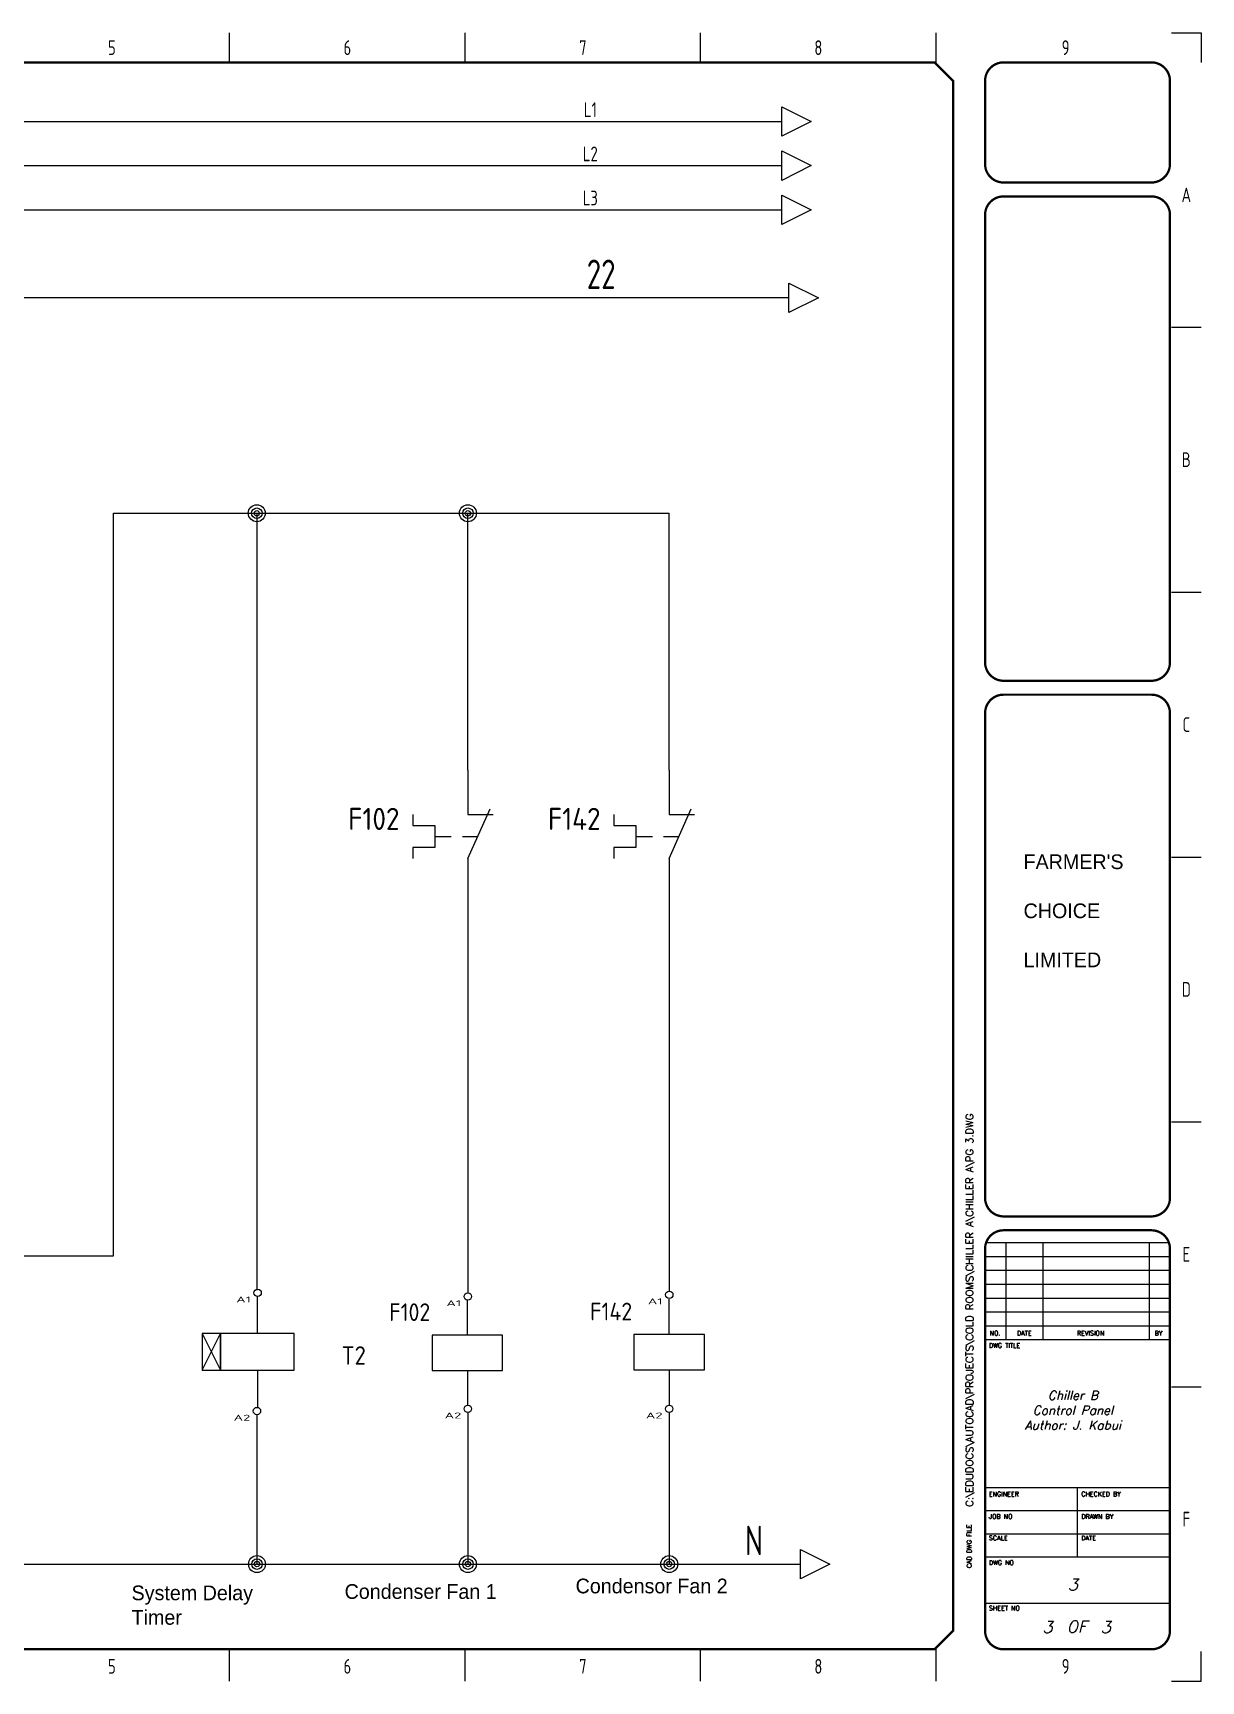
# Model space of a CAD drawing. Extents: x 5 to 415, y 5 to 285.
# Drawn here: x 216.6 to 415, y 5 to 285 of the extents above; entities that cross this region are included whole.
import ezdxf
from ezdxf.enums import TextEntityAlignment as Align

# ---------------------------------------------------------------- set-up
doc = ezdxf.new("R2010")
doc.units = 0
doc.header["$LTSCALE"] = 10
doc.linetypes.add('NASCOSTA', pattern=[0.375, 0.25, -0.125])
for name, color, linetype in [('LINK', 7, 'NASCOSTA'), ('SYMS', 7, 'Continuous'), ('TAGS', 4, 'Continuous'), ('TERMS', 3, 'Continuous'), ('TITLE', 7, 'Continuous'), ('Title blocks', 7, 'Continuous'), ('WIRECOPY', 70, 'Continuous'), ('WIREFIXED', 4, 'Continuous'), ('WIRES', 7, 'Continuous')]:
    doc.layers.add(name, color=color, linetype=linetype)
doc.styles.add('ISO8', font='ISO8.shx', dxfattribs={"width": 0.8})
doc.styles.add('ITALIC', font='ITALIC')
doc.styles.add('SIMPLEX', font='simplex')
doc.styles.add('WD_IEC', font='ISOCP2.shx', dxfattribs={"width": 0.9, "height": 4})

# ---------------------------------------------------------------- blocks, each defined once
blk = doc.blocks.new('LOGO')
at = {"layer": 'LINK', "insert": (174.85, 50.17), "char_height": 8.749, "attachment_point": 1, "rotation": 270}
blk.add_mtext_dynamic_manual_height_columns("FARMER'S \\P\\PCHOICE\\P\\PLIMITED", width=77.6259, gutter_width=43.74, heights=[0], dxfattribs=at)
blk = doc.blocks.new('Title_blocks_A3')
at = {"layer": 'TITLE'}
for p, q in [((372.89, 276.86), (372.89, 259.33)), ((378.32, 79.49), (409.72, 79.49)), ((381.85, 79.49), (381.85, 63)), ((388.13, 79.49), (388.13, 63)), ((406.19, 79.49), (406.19, 63)), ((378.32, 77.13), (409.72, 77.13)), ((378.32, 74.78), (409.72, 74.78)), ((378.32, 72.42), (409.72, 72.42)), ((378.32, 70.06), (409.72, 70.06)), ((378.32, 67.71), (409.72, 67.71)), ((378.32, 65.35), (409.72, 65.35)), ((378.32, 63), (409.72, 63)), ((372.89, 13.53), (372.89, 37.81)), ((378.32, 37.87), (409.72, 37.87)), ((394.02, 26.1), (394.02, 37.87)), ((378.32, 33.95), (409.72, 33.95)), ((378.32, 30.02), (409.72, 30.02)), ((378.32, 26.1), (409.72, 26.1)), ((378.32, 18.24), (409.72, 18.24))]:
    blk.add_line(p, q, dxfattribs=at)
at = {"layer": 'TITLE', "const_width": 0.392}
blk.add_lwpolyline([(372.89, 13.53), (372.89, 276.86), (369.75, 280), (12.53, 280), (9.39, 276.86), (9.39, 13.53), (12.53, 10.39), (369.75, 10.39)], close=True, dxfattribs=at)
for points in [[(381.46, 280, 0.414214), (378.32, 276.86, 0.414214)], [(409.72, 276.86, 0.414214), (406.58, 280, 0.414214)], [(378.32, 262.73, 0.414214), (381.46, 259.59, 0.414214)], [(406.58, 259.59, 0.414214), (409.72, 262.73, 0.414214)], [(381.46, 257.23, 0.414214), (378.32, 254.09, 0.414214)], [(409.72, 254.09, 0.414214), (406.58, 257.23, 0.414214)], [(378.32, 178.08, 0.414214), (381.46, 174.94, 0.414214)], [(406.58, 174.94, 0.414214), (409.72, 178.08, 0.414214)], [(381.46, 172.58, 0.414214), (378.32, 169.44, 0.414214)], [(409.72, 169.44, 0.414214), (406.58, 172.58, 0.414214)], [(378.32, 87.08, 0.414214), (381.46, 83.94, 0.414214)], [(406.58, 83.94, 0.414214), (409.72, 87.08, 0.414214)], [(381.46, 81.58, 0.414214), (378.32, 78.44, 0.414214)], [(409.72, 78.44, 0.414214), (406.58, 81.58, 0.414214)], [(378.32, 13.53, 0.414214), (381.46, 10.39, 0.414214)], [(406.58, 10.39, 0.414214), (409.72, 13.53, 0.414214)]]:
    blk.add_lwpolyline(points, format="xyb", dxfattribs=at)
for points in [[(406.58, 280), (381.46, 280)], [(378.32, 276.86), (378.32, 262.73)], [(409.72, 276.86), (409.72, 262.73)], [(406.58, 259.59), (381.46, 259.59)], [(406.58, 257.23), (381.46, 257.23)], [(378.32, 254.09), (378.32, 178.08)], [(409.72, 254.09), (409.72, 178.08)], [(381.46, 174.94), (406.58, 174.94)], [(381.46, 172.58), (406.58, 172.58)], [(381.46, 83.94), (406.58, 83.94)], [(381.46, 81.58), (406.58, 81.58)], [(378.32, 78.44), (378.32, 13.53)], [(409.72, 78.44), (409.72, 13.53)], [(381.46, 10.39), (406.58, 10.39)]]:
    blk.add_lwpolyline(points, dxfattribs=at)
at = {"layer": 'TITLE', "color": 7, "const_width": 0.392}
for points in [[(378.32, 169.44), (378.32, 87.08)], [(409.72, 169.44), (409.72, 87.08)]]:
    blk.add_lwpolyline(points, dxfattribs=at)
at = {"layer": 'Title blocks', "color": 7}
for p, q in [((250, 280), (250, 285)), ((290, 280), (290, 285)), ((330, 280), (330, 285)), ((370, 280), (370, 285)), ((410, 235), (415, 235)), ((410, 190), (415, 190)), ((410, 100), (415, 100)), ((410, 55), (415, 55)), ((250, 5), (250, 10.39)), ((290, 5), (290, 10.39)), ((330, 5), (330, 10.39)), ((370, 5), (370, 10.64))]:
    blk.add_line(p, q, dxfattribs=at)
at = {"layer": 'Title blocks', "color": 2}
blk.add_line((410, 145), (415, 145), dxfattribs=at)
at = {"layer": 'Title blocks'}
for points in [[(410, 285), (415, 285), (415, 280)], [(410, 5), (415, 5), (415, 10)]]:
    blk.add_lwpolyline(points, dxfattribs=at)
at = {"xscale": 0.2857500000000073, "yscale": 0.2857500000000073, "zscale": 0.2857500000000073, "rotation": 90}
blk.add_blockref('LOGO', (399.19, 95.48), dxfattribs=at)
at = {"layer": 'TITLE', "color": 1}
for s, height, style, p in [('NO.', 0.785, 'SIMPLEX', (380.02, 64.11)), ('DATE', 0.785, 'SIMPLEX', (384.99, 64.11)), ('REVISION', 0.785, 'SIMPLEX', (396.24, 64.11)), ('BY', 0.785, 'SIMPLEX', (407.76, 64.11)), ('OF', 2, 'ITALIC', (393.89, 14.25))]:
    blk.add_text(s, height=height, dxfattribs=dict(at, style=style)).set_placement(p, align=Align.MIDDLE)
at = {"layer": 'TITLE', "color": 1, "style": 'SIMPLEX'}
for s, p in [('DWG TITLE', (378.97, 61.62)), ('ENGINEER', (378.97, 36.37)), ('CHECKED BY', (394.67, 36.37)), ('JOB NO', (378.97, 32.57)), ('DRAWN BY', (394.67, 32.57)), ('SCALE', (378.97, 28.91)), ('DATE', (394.67, 28.91)), ('DWG NO', (378.97, 24.72)), ('SHEET NO', (378.97, 17))]:
    blk.add_text(s, height=0.785, dxfattribs=at).set_placement(p)
blk.add_text('CAD DWG FILE', height=0.7852, rotation=90, dxfattribs=at).set_placement((376.02, 24.2))
at = {"layer": 'TITLE', "color": 1, "style": 'ITALIC'}
for tag, height, p in [('TITLE#1', 1.5, (393.23, 52.79)), ('TITLE#2', 1.5, (393.23, 50.25)), ('TITLE#3', 1.5, (393.23, 47.71)), ('TITLE#4', 1.5, (393.23, 45.16)), ('DWG#', 2, (393.23, 20.38))]:
    blk.add_attdef(tag, text='', height=height, dxfattribs=at).set_placement(p, align=Align.CENTER)
at = {"layer": 'TITLE', "color": 1, "style": 'SIMPLEX'}
blk.add_attdef('CAD#', (376.32, 34.6), '', height=1.25, rotation=90, dxfattribs=at)
at = {"layer": 'TITLE', "color": 1}
for tag, p, height, style in [('ENGINEER', (381.68, 34.6), 1.25, 'ITALIC'), ('CHKDBY', (396.6, 34.6), 1.25, 'ITALIC'), ('JOB#', (384.53, 30.65), 1.25, 'SIMPLEX'), ('DRAWNBY', (397.48, 30.65), 1.25, 'ITALIC'), ('SCALE', (383.14, 26.88), 1.25, 'SIMPLEX'), ('DATE', (396.4, 26.88), 1.25, 'SIMPLEX'), ('SHTS', (397.95, 13.15), 2, 'ITALIC')]:
    blk.add_attdef(tag, p, '', height=height, dxfattribs=dict(at, style=style))
at = {"layer": 'TITLE', "color": 1, "style": 'ITALIC'}
blk.add_attdef('SH#', text='', height=2, dxfattribs=at).set_placement((389.77, 13.15), align=Align.RIGHT)
at = {"layer": 'TITLE', "color": 7, "flags": 9}
blk.add_attdef('WD_TB', (381.46, 10.39), '', height=1.57, dxfattribs=at)
at = {"layer": 'Title blocks', "style": 'ISO8', "width": 0.8}
for s, p in [('5', (230, 282.5)), ('6', (270, 282.5)), ('7', (310, 282.5)), ('8', (350, 282.5)), ('9', (392, 282.5)), ('A', (412.5, 257.5)), ('B', (412.5, 212.5)), ('C', (412.5, 167.5)), ('D', (412.5, 122.5)), ('E', (412.5, 77.5)), ('F', (412.5, 32.5)), ('5', (230, 7.5)), ('6', (270, 7.5)), ('7', (310, 7.5)), ('8', (350, 7.5)), ('9', (392, 7.5))]:
    blk.add_text(s, height=2.5, dxfattribs=at).set_placement(p, align=Align.MIDDLE)
blk = doc.blocks.new('WD_WNH')
at = {"linetype": 'Continuous', "style": 'WD_IEC', "width": 0.8}
blk.add_attdef('WIRENO', text='', height=2.5, dxfattribs=at).set_placement((0, 0.75), align=Align.CENTER)
at = {"style": 'WD_IEC', "flags": 1}
for tag, p in [('W08USER', (0, 0.375)), ('W04USER', (0, 0.875)), ('W05USER', (0, 0.75)), ('W09USER', (0, 0.25)), ('W03USER', (0, 1)), ('W06USER', (0, 0.625)), ('W07USER', (0, 0.5)), ('W02USER', (0, 1.125)), ('W01USER', (0, 1.25)), ('W10USER', (0, 0.125))]:
    blk.add_attdef(tag, text='', height=0.08, dxfattribs=at).set_placement(p, align=Align.CENTER)
blk = doc.blocks.new('WD_WCH')
at = {"linetype": 'Continuous', "style": 'WD_IEC', "width": 0.8}
blk.add_attdef('WIRECOPY', text='', height=2.5, dxfattribs=at).set_placement((0, 0.75), align=Align.CENTER)
blk = doc.blocks.new('VOL22')
for p, q in [((0, 7.5), (0, 2.5)), ((-6.25, 2.5), (-6.25, 1.25)), ((0, -2.5), (2.5, 3.12)), ((0, 2.5), (2.87, 2.5)), ((-6.25, 1.25), (-3.75, 1.25)), ((-3.75, 1.25), (-3.75, -1.25)), ((-3.75, 0), (-1.88, 0)), ((-0.62, 0), (1.11, 0)), ((-3.75, -1.25), (-6.25, -1.25)), ((-6.25, -1.25), (-6.25, -2.5)), ((0, -2.5), (0, -7.5))]:
    blk.add_line(p, q)
at = {"style": 'WD_IEC'}
for tag, p in [('INST', (-7.75, 6.75)), ('LOC', (-7.75, 3.75)), ('TAG2', (-7.75, 0.75)), ('XREF', (-7.75, -3.75)), ('DESC1', (-7.75, -6.75)), ('DESC2', (-7.75, -9.75)), ('DESC3', (-7.75, -12.75))]:
    blk.add_attdef(tag, text='', height=2.5, dxfattribs=at).set_placement(p, align=Align.RIGHT)
at = {"style": 'WD_IEC', "flags": 1}
for tag, p, height in [('X2TERM01', (0, 7.5), 0.32), ('X4LINK', (-6.38, 0), 0.32), ('X1LINK', (2.11, 0), 0.32), ('CONTACT', (4, -3.5), 1), ('FAMILY', (4, -5), 1), ('COMMON', (5.25, -4.75), 1), ('X8TERM02', (0, -7.5), 0.32)]:
    blk.add_attdef(tag, p, '', height=height, dxfattribs=at)
at = {"style": 'WD_IEC'}
blk.add_attdef('TERM01', text='', height=2, rotation=90, dxfattribs=at).set_placement((-1, 7.5), align=Align.RIGHT)
blk.add_attdef('TERM02', (-1, -7.5), '', height=2, rotation=90, dxfattribs=at)
blk = doc.blocks.new('WDDOT')
for radius in [0.72, 0.449, 0.223]:
    blk.add_circle((0, 0), radius)
blk = doc.blocks.new('VTD1N')
for p, q in [((0, 2.5), (0, 7.5)), ((-7.5, -2.5), (-5, 2.5)), ((-7.5, 2.5), (-5, -2.5)), ((0, -2.5), (0, -7.5))]:
    blk.add_line(p, q)
for points in [[(-7.5, 2.5), (-7.5, -2.5), (-5, -2.5), (-5, 2.5)], [(-5, 2.5), (-5, -2.5), (5, -2.5), (5, 2.5)]]:
    blk.add_lwpolyline(points, close=True)
at = {"style": 'WD_IEC'}
for tag, p in [('INST', (-5.25, 10.5)), ('LOC', (-5.25, 7.5)), ('TAG1', (-5.25, 4.5)), ('DESC1', (-5.25, -6.85)), ('DESC2', (-5.25, -9.85)), ('DESC3', (-5.25, -12.85))]:
    blk.add_attdef(tag, text='', height=2.5, dxfattribs=at).set_placement(p, align=Align.RIGHT)
blk.add_attdef('TERM01', text='', height=2, rotation=90, dxfattribs=at).set_placement((-1, 7.5), align=Align.RIGHT)
at = {"style": 'WD_IEC', "flags": 1}
for tag, p, height in [('X2TERM01', (0, 7.5), 0.32), ('X4LINK', (-7.5, 0), 0.32), ('ASSYCODE', (1, -4), 1), ('FAMILY', (1, -5.5), 1), ('CATDESC', (1, -7), 1), ('X8TERM02', (0, -7.5), 0.32)]:
    blk.add_attdef(tag, p, '', height=height, dxfattribs=at)
at = {"style": 'WD_IEC', "flags": 9}
for tag, p in [('MFG', (-8.5, 1)), ('CAT', (-8.5, -1.5))]:
    blk.add_attdef(tag, text='', height=1.5, dxfattribs=at).set_placement(p, align=Align.RIGHT)
at = {"style": 'WD_IEC'}
blk.add_attdef('RATING1', text='', height=2.5, dxfattribs=at).set_placement((6.5, 2.5), align=Align.MIDDLE_LEFT)
blk.add_attdef('TERM02', (-1, -7.5), '', height=2, rotation=90, dxfattribs=at)
at = {"style": 'WD_IEC', "width": 0.9, "flags": 1}
blk.add_attdef('X1LINK', (5, 0), '', height=0.32, dxfattribs=at)
at = {"lineweight": 9, "style": 'WD_IEC'}
for tag, p in [('NO', (-5.5, -16.5)), ('NC', (-5.5, -19.5))]:
    blk.add_attdef(tag, text='', height=2.5, dxfattribs=at).set_placement(p, align=Align.TOP_RIGHT)
for tag, p in [('XREFNO', (-4, -16.5)), ('XREFNC', (-4, -19.5))]:
    blk.add_attdef(tag, text='', height=2.5, dxfattribs=at).set_placement(p, align=Align.TOP_LEFT)
blk = doc.blocks.new('VT0002')
blk.add_circle((0, 0), 1.25)
at = {"style": 'WD_IEC', "flags": 1}
for tag, p, height in [('ASSYCODE', (2.75, 10.75), 1), ('CATDESC', (2.75, 9.25), 1), ('MFG', (2.75, 7.25), 1.5), ('CAT', (2.75, 4.75), 1.5), ('X4PIN01', (-1.25, 1), 0.25), ('X4TERM01', (-1.25, 0), 0.25), ('X4TERMDESC01', (-1.25, 0.5), 0.4), ('STRIPSEQ', (0, 0), 0.025), ('X2PIN01', (0, 2.25), 0.25), ('X2TERM01', (0, 1.25), 0.25), ('X8PIN01', (0, -0.25), 0.25), ('X2TERMDESC01', (0, 1.75), 0.4), ('X1PIN01', (1.25, 1), 0.25), ('X1TERM01', (1.25, 0), 0.25), ('X1TERMDESC01', (1.25, 0.5), 0.4), ('LINKTERM', (0, -0.04), 0.025), ('X8TERM01', (0, -1.25), 0.25), ('X8TERMDESC01', (0, -0.75), 0.4)]:
    blk.add_attdef(tag, p, '', height=height, dxfattribs=at)
at = {"style": 'WD_IEC'}
for tag, p in [('INST', (-2.25, 6.5)), ('LOC', (-2.25, 3.5)), ('DESC1', (-2.25, -6.25)), ('DESC3', (-2.25, -12.25)), ('DESC2', (-2.25, -9.25))]:
    blk.add_attdef(tag, text='', height=2.5, dxfattribs=at).set_placement(p, align=Align.RIGHT)
at = {"style": 'WD_IEC', "flags": 8}
for tag, height, p in [('TAGSTRIP', 2.5, (-2.25, 0.5)), ('TERM01', 2, (-2.25, -3.25))]:
    blk.add_attdef(tag, text='', height=height, dxfattribs=at).set_placement(p, align=Align.RIGHT)
blk = doc.blocks.new('VCR1')
for p, q in [((0, 2.5), (0, 7.5)), ((0, -2.5), (0, -7.5))]:
    blk.add_line(p, q)
blk.add_lwpolyline([(-5, 2.5), (-5, -2.5), (5, -2.5), (5, 2.5)], close=True)
at = {"style": 'WD_IEC'}
for tag, p in [('INST', (-5.25, 11.5)), ('LOC', (-5.25, 8)), ('TAG1', (-5.25, 4.5)), ('DESC1', (-5.25, -6.85)), ('DESC2', (-5.25, -10.35)), ('DESC3', (-5.25, -13.85))]:
    blk.add_attdef(tag, text='', height=2.5, dxfattribs=at).set_placement(p, align=Align.RIGHT)
blk.add_attdef('TERM01', text='', height=2, rotation=90, dxfattribs=at).set_placement((-1, 7.5), align=Align.RIGHT)
at = {"style": 'WD_IEC', "flags": 1}
for tag, p, height in [('X2TERM01', (0, 7.5), 0.32), ('X4LINK', (-5, 0), 0.32), ('X1LINK', (5, 0), 0.32), ('ASSYCODE', (1, -4), 1), ('FAMILY', (1, -5.5), 1), ('CATDESC', (1, -7), 1), ('X8TERM02', (0, -7.5), 0.32)]:
    blk.add_attdef(tag, p, '', height=height, dxfattribs=at)
at = {"style": 'WD_IEC', "flags": 9}
for tag, p in [('MFG', (-6, 1)), ('CAT', (-6, -1.5))]:
    blk.add_attdef(tag, text='', height=1.5, dxfattribs=at).set_placement(p, align=Align.RIGHT)
at = {"style": 'WD_IEC'}
blk.add_attdef('TERM02', (-1, -7.5), '', height=2, rotation=90, dxfattribs=at)
at = {"lineweight": 9, "style": 'WD_IEC'}
for tag, p in [('NO', (-5.5, -16.5)), ('NC', (-5.5, -20))]:
    blk.add_attdef(tag, text='', height=2.5, dxfattribs=at).set_placement(p, align=Align.TOP_RIGHT)
for tag, p in [('XREFNO', (-4, -16.5)), ('XREFNC', (-4, -20))]:
    blk.add_attdef(tag, text='', height=2.5, dxfattribs=at).set_placement(p, align=Align.TOP_LEFT)

msp = doc.modelspace()

# ---------------------------------------------------------------- linework, layer by layer
for points in [[(343.77, 272.46), (348.77, 269.96), (343.77, 267.46)], [(343.77, 264.96), (348.77, 262.46), (343.77, 259.96)], [(343.77, 257.46), (348.77, 254.96), (343.77, 252.46)], [(345, 242.5), (350, 240), (345, 237.5)], [(346.94, 27.37), (351.94, 24.87), (346.94, 22.37)]]:
    msp.add_lwpolyline(points, close=True)
at = {"layer": 'WIRES'}
for p, q in [((35.55, 269.96), (343.77, 269.96)), ((35, 262.46), (343.77, 262.46)), ((35, 254.96), (343.77, 254.96)), ((345, 240), (87.5, 240)), ((230.3, 77.22), (230.3, 203.4)), ((230.3, 203.4), (324.64, 203.4)), ((254.62, 203.4), (254.62, 71.38)), ((290.48, 159.73), (290.48, 203.4)), ((324.64, 159.73), (324.64, 203.4)), ((290.48, 137.23), (290.48, 78.95)), ((324.64, 137.23), (324.64, 102.83)), ((324.68, 102.83), (324.68, 75.29)), ((290.45, 78.95), (290.45, 70.95)), ((200.13, 77.22), (230.3, 77.22)), ((324.68, 75.29), (324.68, 71.26)), ((290.48, 50.62), (290.48, 24.87)), ((324.67, 50.62), (324.67, 24.87)), ((254.65, 50.24), (254.65, 24.87)), ((38.17, 24.87), (346.94, 24.87))]:
    msp.add_line(p, q, dxfattribs=at)

# ---------------------------------------------------------------- block references
at = {"layer": 'SYMS'}
ref = msp.add_blockref('Title_blocks_A3', (0, 0), dxfattribs=at)
ref.add_attrib('TITLE#1', 'Chiller B', dxfattribs={"layer": 'TITLE', "color": 1, "height": 1.5, "style": 'ITALIC'}).set_placement((393.23, 52.79), align=Align.CENTER)
ref.add_attrib('CAD#', 'C:\\EDUDOCS\\AUTOCAD\\PROJECTS\\COLD ROOMS\\CHILLER A\\CHILLER A\\PG 3.DWG', (376.32, 34.6), dxfattribs={"layer": 'TITLE', "color": 1, "height": 1.25, "rotation": 90, "style": 'SIMPLEX'})
ref.add_attrib('SH#', '3', dxfattribs={"layer": 'TITLE', "color": 1, "height": 2, "style": 'ITALIC'}).set_placement((389.77, 13.15), align=Align.RIGHT)
ref.add_attrib('TITLE#2', 'Control Panel', dxfattribs={"layer": 'TITLE', "color": 1, "height": 1.5, "style": 'ITALIC'}).set_placement((393.23, 50.25), align=Align.CENTER)
ref.add_attrib('TITLE#3', 'Author: J. Kabui', dxfattribs={"layer": 'TITLE', "color": 1, "height": 1.5, "style": 'ITALIC'}).set_placement((393.23, 47.71), align=Align.CENTER)
ref.add_attrib('DWG#', '3', dxfattribs={"layer": 'TITLE', "color": 1, "height": 2, "style": 'ITALIC'}).set_placement((393.23, 20.38), align=Align.CENTER)
ref.add_attrib('SHTS', '3', (397.95, 13.15), dxfattribs={"layer": 'TITLE', "color": 1, "height": 2, "style": 'ITALIC'})
at = {"layer": 'SYMS', "xscale": 2, "yscale": 2, "zscale": 2}
for p in [(254.62, 203.4), (290.48, 203.4), (254.65, 24.87), (290.48, 24.87), (324.67, 24.87)]:
    msp.add_blockref('WDDOT', p, dxfattribs=at)
at = {"layer": 'SYMS'}
ref = msp.add_blockref('VOL22', (290.48, 148.48), dxfattribs=dict(at, xscale=1.5, yscale=1.5, zscale=1.5))
ref.add_attrib('TAG2', 'F102', dxfattribs={"layer": 'TAGS', "height": 3.75, "style": 'WD_IEC'}).set_placement((278.86, 149.6), align=Align.RIGHT)
ref = msp.add_blockref('VOL22', (324.64, 148.48), dxfattribs=dict(at, xscale=1.5, yscale=1.5, zscale=1.5))
ref.add_attrib('TAG2', 'F142', dxfattribs={"layer": 'TAGS', "height": 3.75, "style": 'WD_IEC'}).set_placement((313.01, 149.6), align=Align.RIGHT)
ref = msp.add_blockref('VTD1N', (254.72, 60.93), dxfattribs=dict(at, xscale=1.25, yscale=1.25, zscale=1.25))
ref.add_attrib('TAG1', 'T2', dxfattribs={"layer": 'TAGS', "height": 3.125, "style": 'WD_IEC'}).set_placement((273.14, 58.75), align=Align.RIGHT)
ref = msp.add_blockref('VT0002', (254.76, 70.95), dxfattribs=dict(at, xscale=0.5, yscale=0.5, zscale=0.5))
ref.add_attrib('TERM01', 'A1', dxfattribs={"layer": 'TERMS', "height": 1, "style": 'WD_IEC', "width": 2, "flags": 8}).set_placement((253.63, 69.32), align=Align.RIGHT)
ref = msp.add_blockref('VT0002', (290.45, 70.33), dxfattribs=dict(at, xscale=0.5, yscale=0.5, zscale=0.5))
ref.add_attrib('TERM01', 'A1', dxfattribs={"layer": 'TERMS', "height": 1, "style": 'WD_IEC', "width": 2, "flags": 8}).set_placement((289.33, 68.7), align=Align.RIGHT)
ref = msp.add_blockref('VT0002', (324.68, 70.63), dxfattribs=dict(at, xscale=0.5, yscale=0.5, zscale=0.5))
ref.add_attrib('TERM01', 'A1', dxfattribs={"layer": 'TERMS', "height": 1, "style": 'WD_IEC', "width": 2, "flags": 8}).set_placement((323.55, 69.01), align=Align.RIGHT)
ref = msp.add_blockref('VCR1', (290.38, 60.77), dxfattribs=dict(at, xscale=1.2, yscale=1.2, zscale=1.2))
ref.add_attrib('TAG1', 'F102', dxfattribs={"layer": 'TAGS', "height": 3, "style": 'WD_IEC'}).set_placement((284.08, 66.17), align=Align.RIGHT)
ref = msp.add_blockref('VCR1', (324.68, 60.88), dxfattribs=dict(at, xscale=1.2, yscale=1.2, zscale=1.2))
ref.add_attrib('TAG1', 'F142', dxfattribs={"layer": 'TAGS', "height": 3, "style": 'WD_IEC'}).set_placement((318.38, 66.28), align=Align.RIGHT)
ref = msp.add_blockref('VT0002', (254.65, 50.87), dxfattribs=dict(at, xscale=0.5, yscale=0.5, zscale=0.5))
ref.add_attrib('TERM01', 'A2', dxfattribs={"layer": 'TERMS', "height": 1, "style": 'WD_IEC', "width": 2, "flags": 8}).set_placement((253.52, 49.24), align=Align.RIGHT)
ref = msp.add_blockref('VT0002', (290.48, 51.25), dxfattribs=dict(at, xscale=0.5, yscale=0.5, zscale=0.5))
ref.add_attrib('TERM01', 'A2', dxfattribs={"layer": 'TERMS', "height": 1, "style": 'WD_IEC', "width": 2, "flags": 8}).set_placement((289.36, 49.62), align=Align.RIGHT)
ref = msp.add_blockref('VT0002', (324.67, 51.25), dxfattribs=dict(at, xscale=0.5, yscale=0.5, zscale=0.5))
ref.add_attrib('TERM01', 'A2', dxfattribs={"layer": 'TERMS', "height": 1, "style": 'WD_IEC', "width": 2, "flags": 8}).set_placement((323.54, 49.62), align=Align.RIGHT)
at = {"layer": 'WIRECOPY'}
ref = msp.add_blockref('WD_WCH', (313.11, 240), dxfattribs=dict(at, xscale=2, yscale=2, zscale=2))
ref.add_attrib('WIRECOPY', '22', dxfattribs={"linetype": 'Continuous', "height": 5, "style": 'WD_IEC', "width": 0.8}).set_placement((313.11, 241.5), align=Align.CENTER)
ref = msp.add_blockref('WD_WCH', (339.07, 24.87), dxfattribs=dict(at, xscale=2, yscale=2, zscale=2))
ref.add_attrib('WIRECOPY', 'N', dxfattribs={"linetype": 'Continuous', "height": 5, "style": 'WD_IEC', "width": 0.8}).set_placement((339.07, 26.37), align=Align.CENTER)
at = {"layer": 'WIREFIXED'}
ref = msp.add_blockref('WD_WNH', (311.27, 269.96), dxfattribs=at)
ref.add_attrib('WIRENOF', 'L1', dxfattribs={"linetype": 'Continuous', "height": 2.5, "style": 'WD_IEC', "width": 0.8}).set_placement((311.27, 270.71), align=Align.CENTER)
ref = msp.add_blockref('WD_WNH', (311.27, 262.46), dxfattribs=at)
ref.add_attrib('WIRENOF', 'L2', dxfattribs={"linetype": 'Continuous', "height": 2.5, "style": 'WD_IEC', "width": 0.8}).set_placement((311.27, 263.21), align=Align.CENTER)
ref = msp.add_blockref('WD_WNH', (311.27, 254.96), dxfattribs=at)
ref.add_attrib('WIRENOF', 'L3', dxfattribs={"linetype": 'Continuous', "height": 2.5, "style": 'WD_IEC', "width": 0.8}).set_placement((311.27, 255.71), align=Align.CENTER)

# ---------------------------------------------------------------- texts
at = {"layer": 'LINK', "char_height": 2.5, "attachment_point": 1}
for s, insert in [('Condensor Fan 2', (308.77, 22.4)), ('System Delay Timer', (233.35, 21.23)), ('Condenser Fan 1', (269.53, 21.46))]:
    msp.add_mtext_dynamic_manual_height_columns(s, width=27.4898, gutter_width=12.5, heights=[0], dxfattribs=dict(at, insert=insert))

doc.saveas('drawing.dxf')
